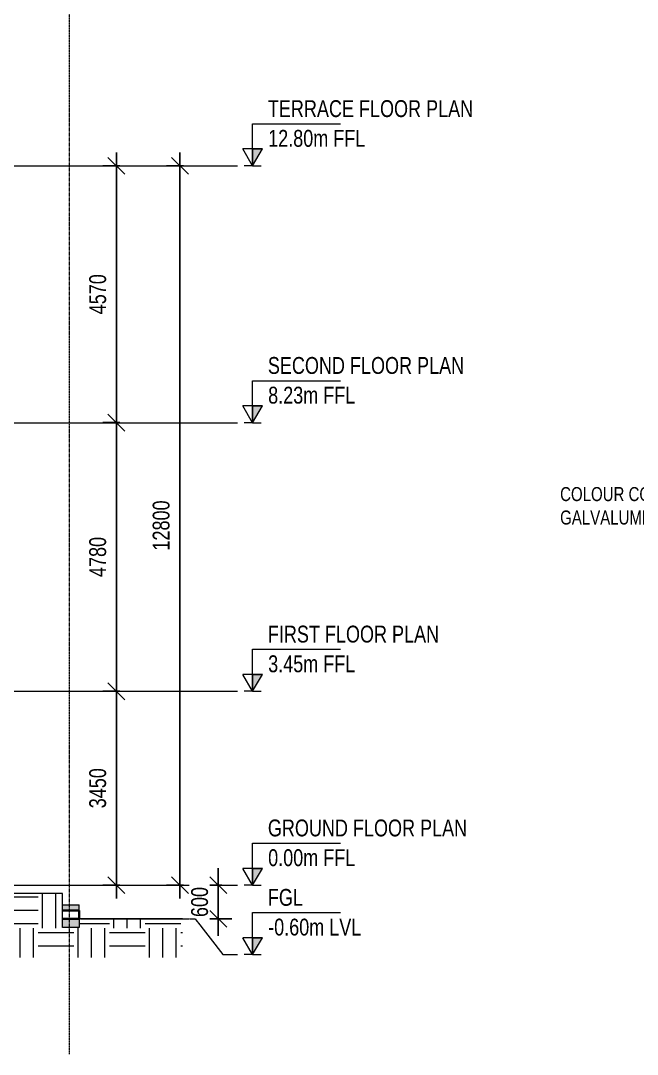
# Model space of a CAD drawing. Header units: millimetres. Extents: x -29259 to 87313, y -139821 to 46728.
# Drawn here: x 14513 to 25495, y -86911 to -68518 of the extents above; entities that cross this region are included whole.
import ezdxf

# ---------------------------------------------------------------- set-up
doc = ezdxf.new("R2010")
doc.units = ezdxf.units.MM
doc.linetypes.add('Centre', pattern=[31.75, 6.35, -4.7625, 15.875, -4.7625])
doc.linetypes.add('Grid Line', pattern=[22.225, 12.7, -3.175, 3.175, -3.175])
for name, color, linetype, lineweight in [('A-ANNO-DIMS', 211, 'Continuous', 9), ('A-DETL-GENF', 92, 'Continuous', 9), ('A-DETL-THIN', 151, 'Continuous', 9), ('A-FLOR', 192, 'Continuous', 9), ('A-FLOR-LEVL', 51, 'Continuous', 9), ('G-ANNO-TEXT', 231, 'Continuous', 9), ('S-COLS', 52, 'Continuous', 18), ('S-GRID', 8, 'Continuous', 9)]:
    doc.layers.add(name, color=color, linetype=linetype, lineweight=lineweight)
doc.styles.add('Century Gothic', font='GOTHIC.TTF', dxfattribs={"width": 0.8, "height": 450})
doc.styles.add('Century Gothic_2', font='GOTHIC.TTF', dxfattribs={"width": 0.8, "height": 300})
doc.dimstyles.new('Diagonal_-_3mm_Century_Gothic', dxfattribs={"dimscale": 304.8, "dimtxt": 313.250481, "dimasz": 0.984252, "dimexe": 0.787402, "dimexo": 0.492126, "dimgap": 0.574147, "dimtad": 1, "dimdec": 0, "dimzin": 0, "dimdsep": 46, "dimtxsty": 'Century Gothic_2', "dimblk1": 'OBLIQUE', "dimblk2": 'OBLIQUE', "dimsah": 1, "dimcen": 0.09, "dimdle": 0.787402, "dimazin": 0, "dimtfac": 1, "dimtdec": 4, "dimtix": 1, "dimtmove": 0, "dimatfit": 3, "dimfxl": 1, "dimtvp": 1, "dimtfill": 1, "dimtolj": 1, "dimtzin": 0, "dimarcsym": 2})

# ---------------------------------------------------------------- blocks, each defined once
blk = doc.blocks.new('Roaster Building_ST_RVT2022_detached_rvt-1-SECTION AA')
at = {"layer": 'S-COLS', "lineweight": 5}
h = blk.add_hatch(color=50, dxfattribs=at)
h.paths.add_polyline_path([(18649, -750), (18949, -750), (18949, -600), (18649, -600), (18649, -725)])
h.paths.add_polyline_path([(18949, -450), (18949, -350), (18649, -350), (18649, -450)])
at = {"layer": 'S-COLS', "color": 7}
for p in [(18649, -350), (18949, -450)]:
    blk.add_line(p, (18949, -350), dxfattribs=at)
blk = doc.blocks.new('Roaster Building_ST_RVT2022 _SST__rvt-1-SECTION AA')
at = {"layer": 'S-COLS', "lineweight": 5}
h = blk.add_hatch(color=50, dxfattribs=at)
h.paths.add_polyline_path([(18949, -750), (18949, -600), (18649, -600), (18649, -750)])
h.paths.add_polyline_path([(18949, -600), (18950, -600), (18949, -521)])
at = {"layer": 'A-FLOR', "color": 90, "lineweight": 35}
for p, q in [((18949, -450), (18649, -450)), ((18949, -600), (18949, -450)), ((18649, -600), (18949, -600))]:
    blk.add_line(p, q, dxfattribs=at)
at = {"layer": 'S-COLS', "color": 7}
blk.add_line((18950, -600), (18950, -450), dxfattribs=at)
blk = doc.blocks.new('Level - M_Level Head - Circle 3-912024-SECTION AA')
at = {"layer": 'A-FLOR-LEVL'}
blk.add_hatch(color=256, dxfattribs=at).paths.add_polyline_path([(22037, 300), (22210, 300), (22037, 0)])
for p, q in [((22037, 747), (23599, 747)), ((22037, 300), (22037, 747)), ((22037, 0), (21864, 300)), ((22037, 300), (21864, 300)), ((22037, 0), (22210, 300)), ((22037, 300), (22210, 300)), ((22037, 0), (22037, 300)), ((22037, 300), (22037, 0)), ((22037, 0), (22210, 300)), ((22210, 300), (22037, 300)), ((22037, 0), (21887, 0)), ((22037, 0), (22187, 0))]:
    blk.add_line(p, q, dxfattribs=at)
blk = doc.blocks.new('_Oblique')
at = {"color": 0, "linetype": 'ByBlock', "lineweight": -2}
blk.add_line((-0.5, -0.5), (0.5, 0.5), dxfattribs=at)
blk = doc.blocks.new('*D812')
at = {"layer": 'A-ANNO-DIMS', "color": 0, "lineweight": -2, "transparency": 16777216}
for p, q in [((16218, -70861), (16218, -75911)), ((16281, -71101), (15978, -71101)), ((16281, -75671), (15978, -75671))]:
    blk.add_line(p, q, dxfattribs=at)
at = {"layer": 'Defpoints', "color": 0, "transparency": 16777216}
for p in [(16431, -71101), (16218, -75671), (16431, -75671)]:
    blk.add_point(p, dxfattribs=at)
at = {"layer": 'A-ANNO-DIMS', "color": 0, "lineweight": -2, "transparency": 16777216, "xscale": 299.9999999999999, "yscale": 299.9999999999999, "zscale": 299.9999999999999}
for p, rotation in [((16218, -71101), 90), ((16218, -75671), 270)]:
    blk.add_blockref('_Oblique', p, dxfattribs=dict(at, rotation=rotation))
at = {"layer": 'A-ANNO-DIMS', "color": 0, "transparency": 16777216, "insert": (15886, -73386), "char_height": 300, "width": 883.07, "attachment_point": 5, "rotation": 90, "style": 'Century Gothic_2', "bg_fill": 3, "box_fill_scale": 1.1, "bg_fill_color": 256, "bg_fill_true_color": 13158600, "bg_fill_transparency": 0}
blk.add_mtext('\\A1;4570', dxfattribs=at)
blk = doc.blocks.new('*D813')
at = {"layer": 'A-ANNO-DIMS', "color": 0, "lineweight": -2, "transparency": 16777216}
for p, q in [((16218, -75431), (16218, -80691)), ((16281, -75671), (15978, -75671)), ((16281, -80451), (15978, -80451))]:
    blk.add_line(p, q, dxfattribs=at)
at = {"layer": 'Defpoints', "color": 0, "transparency": 16777216}
for p in [(16431, -75671), (16218, -80451), (16431, -80451)]:
    blk.add_point(p, dxfattribs=at)
at = {"layer": 'A-ANNO-DIMS', "color": 0, "lineweight": -2, "transparency": 16777216, "xscale": 299.9999999999999, "yscale": 299.9999999999999, "zscale": 299.9999999999999}
for p, rotation in [((16218, -75671), 90), ((16218, -80451), 270)]:
    blk.add_blockref('_Oblique', p, dxfattribs=dict(at, rotation=rotation))
at = {"layer": 'A-ANNO-DIMS', "color": 0, "transparency": 16777216, "insert": (15886, -78061), "char_height": 300, "width": 883.07, "attachment_point": 5, "rotation": 90, "style": 'Century Gothic_2', "bg_fill": 3, "box_fill_scale": 1.1, "bg_fill_color": 256, "bg_fill_true_color": 13158600, "bg_fill_transparency": 0}
blk.add_mtext('\\A1;4780', dxfattribs=at)
blk = doc.blocks.new('*D814')
at = {"layer": 'A-ANNO-DIMS', "color": 0, "lineweight": -2, "transparency": 16777216}
for p, q in [((16218, -80211), (16218, -84141)), ((16281, -80451), (15978, -80451)), ((16281, -83901), (15978, -83901))]:
    blk.add_line(p, q, dxfattribs=at)
at = {"layer": 'Defpoints', "color": 0, "transparency": 16777216}
for p in [(16431, -80451), (16218, -83901), (16431, -83901)]:
    blk.add_point(p, dxfattribs=at)
at = {"layer": 'A-ANNO-DIMS', "color": 0, "lineweight": -2, "transparency": 16777216, "xscale": 299.9999999999999, "yscale": 299.9999999999999, "zscale": 299.9999999999999}
for p, rotation in [((16218, -80451), 90), ((16218, -83901), 270)]:
    blk.add_blockref('_Oblique', p, dxfattribs=dict(at, rotation=rotation))
at = {"layer": 'A-ANNO-DIMS', "color": 0, "transparency": 16777216, "insert": (15886, -82176), "char_height": 300, "width": 883.07, "attachment_point": 5, "rotation": 90, "style": 'Century Gothic_2', "bg_fill": 3, "box_fill_scale": 1.1, "bg_fill_color": 256, "bg_fill_true_color": 13158600, "bg_fill_transparency": 0}
blk.add_mtext('\\A1;3450', dxfattribs=at)
blk = doc.blocks.new('*D815')
at = {"layer": 'A-ANNO-DIMS', "color": 0, "lineweight": -2, "transparency": 16777216}
for p, q in [((17349, -70861), (17349, -84141)), ((17411, -71101), (17109, -71101)), ((17411, -83901), (17109, -83901))]:
    blk.add_line(p, q, dxfattribs=at)
at = {"layer": 'Defpoints', "color": 0, "transparency": 16777216}
for p in [(17561, -71101), (17349, -83901), (17561, -83901)]:
    blk.add_point(p, dxfattribs=at)
at = {"layer": 'A-ANNO-DIMS', "color": 0, "lineweight": -2, "transparency": 16777216, "xscale": 299.9999999999999, "yscale": 299.9999999999999, "zscale": 299.9999999999999}
for p, rotation in [((17349, -71101), 90), ((17349, -83901), 270)]:
    blk.add_blockref('_Oblique', p, dxfattribs=dict(at, rotation=rotation))
at = {"layer": 'A-ANNO-DIMS', "color": 0, "transparency": 16777216, "insert": (17016, -77501), "char_height": 300, "width": 1103.84, "attachment_point": 5, "rotation": 90, "style": 'Century Gothic_2', "bg_fill": 3, "box_fill_scale": 1.1, "bg_fill_color": 256, "bg_fill_true_color": 13158600, "bg_fill_transparency": 0}
blk.add_mtext('\\A1;12800', dxfattribs=at)
blk = doc.blocks.new('*D823')
at = {"layer": 'A-ANNO-DIMS', "color": 0, "lineweight": -2, "transparency": 16777216}
for p, q in [((18033, -83901), (18033, -83601)), ((18095, -83901), (17793, -83901)), ((18033, -83901), (18033, -84501)), ((17544, -84501), (18273, -84501)), ((18033, -84501), (18033, -84801))]:
    blk.add_line(p, q, dxfattribs=at)
at = {"layer": 'Defpoints', "color": 0, "transparency": 16777216}
for p in [(18245, -83901), (17394, -84501), (18033, -84501)]:
    blk.add_point(p, dxfattribs=at)
at = {"layer": 'A-ANNO-DIMS', "color": 0, "lineweight": -2, "transparency": 16777216, "xscale": 299.9999999999999, "yscale": 299.9999999999999, "zscale": 299.9999999999999}
for p, rotation in [((18033, -83901), 270), ((18033, -84501), 90)]:
    blk.add_blockref('_Oblique', p, dxfattribs=dict(at, rotation=rotation))
at = {"layer": 'A-ANNO-DIMS', "color": 0, "transparency": 16777216, "insert": (17701, -84201), "char_height": 300, "width": 662.3, "attachment_point": 5, "rotation": 90, "style": 'Century Gothic_2', "bg_fill": 3, "box_fill_scale": 1.1, "bg_fill_color": 256, "bg_fill_true_color": 13158600, "bg_fill_transparency": 0}
blk.add_mtext('\\A1;600', dxfattribs=at)
blk = doc.blocks.new('Level - M_Level Head - Circle-913975-SECTION AA')
at = {"layer": 'A-FLOR-LEVL'}
blk.add_hatch(color=256, dxfattribs=at).paths.add_polyline_path([(22037, -935), (22210, -935), (22037, -1235)])
for p, q in [((22037, -488), (23599, -488)), ((22037, -935), (22037, -488)), ((22037, -1235), (21864, -935)), ((22037, -935), (21864, -935)), ((22037, -1235), (22210, -935)), ((22037, -935), (22210, -935)), ((22037, -1235), (22037, -935)), ((22037, -935), (22037, -1235)), ((22037, -1235), (22210, -935)), ((22210, -935), (22037, -935)), ((22037, -1235), (21887, -1235)), ((22037, -1235), (22187, -1235))]:
    blk.add_line(p, q, dxfattribs=at)

msp = doc.modelspace()

# ---------------------------------------------------------------- hatches: boundary and pattern name
at = {"layer": 'A-DETL-GENF'}
h = msp.add_hatch(dxfattribs=at)
h.set_pattern_fill('FP_6', color=55, style=0, pattern_type=2)
h.set_pattern_definition([(0, (5297.8, -76966.47), (635, 635), [635, -635]), (0, (5297.8, -76728.34), (635, 635), [635, -635]), (0, (5297.8, -76490.2), (635, 635), [635, -635]), (90, (5377.2, -76410.84), (-635, 635), [635, -635]), (90, (5615.3, -76410.84), (-635, 635), [635, -635]), (90, (5853.45, -76410.84), (-635, 635), [635, -635])])
h.paths.add_polyline_path([(13753.7, -85185.9), (17393.9, -85185.9), (17393.9, -84501.5), (15556.4, -84501.5), (15556.4, -84651.5), (15256.4, -84651.5), (15256.4, -84051.5), (10907.1, -84051.5), (10907.1, -84501.5), (10607.1, -84501.5), (10607.1, -84051.5), (-3092.9, -84051.5), (-3092.9, -84501.5), (-3492.9, -84501.5), (-3492.9, -84101.5), (-6205.4, -84101.5), (-6205.4, -85185.9), (13008.1, -85185.9)])
h.paths.add_polyline_path([(2570.7, -84626.5), (2457.1, -84626.5), (2457.1, -84176.5), (2757.1, -84176.5), (2757.1, -84626.5)])

# ---------------------------------------------------------------- linework, layer by layer
at = {"layer": 'A-DETL-THIN'}
for p, q in [((15256.4, -84051.5), (10907.1, -84051.5)), ((15256.4, -84651.5), (15256.4, -84051.5)), ((17393.9, -84501.5), (15556.4, -84501.5)), ((15556.4, -84501.5), (15556.4, -84651.5)), ((15556.4, -84651.5), (15256.4, -84651.5))]:
    msp.add_line(p, q, dxfattribs=at)
at = {"layer": 'A-FLOR-LEVL', "linetype": 'Centre'}
for p, q in [((-6606.3, -71101.5), (18373.6, -71101.5)), ((-6606.3, -75671.5), (18373.6, -75671.5)), ((-6606.3, -80451.5), (18373.6, -80451.5)), ((-6606.3, -83901.5), (18373.6, -83901.5))]:
    msp.add_line(p, q, dxfattribs=at)
at = {"layer": 'A-FLOR-LEVL'}
msp.add_line((18115.7, -85136.5), (18373.6, -85136.5), dxfattribs=at)
at = {"layer": 'S-GRID', "linetype": 'Grid Line'}
msp.add_line((15381.4, -86911), (15381.4, -58142.7), dxfattribs=at)

# ---------------------------------------------------------------- block references
at = {"lineweight": 5}
for name in ['Roaster Building_ST_RVT2022 _SST__rvt-1-SECTION AA', 'Roaster Building_ST_RVT2022_detached_rvt-1-SECTION AA']:
    msp.add_blockref(name, (-3392.9, -83901.5), dxfattribs=at)
at = {"layer": 'A-FLOR-LEVL'}
for name, p in [('Level - M_Level Head - Circle 3-912024-SECTION AA', (-3392.9, -71101.5)), ('Level - M_Level Head - Circle 3-912024-SECTION AA', (-3392.9, -75671.5)), ('Level - M_Level Head - Circle 3-912024-SECTION AA', (-3392.9, -80451.5)), ('Level - M_Level Head - Circle 3-912024-SECTION AA', (-3392.9, -83901.5)), ('Level - M_Level Head - Circle-913975-SECTION AA', (-3392.9, -83901.5))]:
    msp.add_blockref(name, p, dxfattribs=at)

# ---------------------------------------------------------------- texts
at = {"layer": 'A-FLOR-LEVL', "char_height": 300, "attachment_point": 1, "style": 'Century Gothic'}
for s, insert, width in [('TERRACE FLOOR PLAN', (18915.4, -69933.1), 4341.939), ('12.80m FFL', (18920.6, -70461.8), 2103.628), ('SECOND FLOOR PLAN', (18915.4, -74503.1), 4341.939), ('8.23m FFL', (18920.6, -75031.8), 1879.155), ('FIRST FLOOR PLAN', (18915.4, -79283.1), 3540.252), ('3.45m FFL', (18920.6, -79811.8), 1879.155), ('GROUND FLOOR PLAN', (18915.4, -82733.1), 4457.382), ('0.00m FFL', (18920.6, -83261.8), 1879.155), ('FGL', (18915.4, -83968.1), 750.379), ('-0.60m LVL', (18920.6, -84496.8), 2097.214)]:
    msp.add_mtext(s, dxfattribs=dict(at, insert=insert, width=width))
at = {"layer": 'G-ANNO-TEXT', "color": 7, "char_height": 250, "attachment_point": 1, "style": 'Century Gothic_2'}
for s, insert, width in [('COLOUR COATED ', (24120.4, -76817.2), 3027.172), ('GALVALUME SHEET', (24120.4, -77233.9), 3033.586)]:
    msp.add_mtext(s, dxfattribs=dict(at, insert=insert, width=width))

# ---------------------------------------------------------------- next in the draw order: dimensions: what is measured, and where the dimension line sits
at = {"layer": 'A-ANNO-DIMS'}
for base, p1, p2, override, picture, middle in [((16218.5, -75671.5), (16430.6, -71101.5), (16430.6, -75671.5), {"dimpost": '<>', "dimfxl": 4570}, '*D812', (15885.9, -73386.5)), ((17348.7, -83901.5), (17560.8, -71101.5), (17560.8, -83901.5), {"dimpost": '<>', "dimfxl": 12800}, '*D815', (17016.2, -77501.5))]:
    dim = msp.add_linear_dim(base=base, p1=p1, p2=p2, angle=90, dimstyle='Diagonal_-_3mm_Century_Gothic', override=override, dxfattribs=at)
    dim.commit()
    dim.dimension.update_dxf_attribs({"geometry": picture, "text_midpoint": middle})

# ---------------------------------------------------------------- next in the draw order: dimensions: what is measured, and where the dimension line sits
for base, p1, p2, override, picture, middle in [((16218.5, -80451.5), (16430.6, -75671.5), (16430.6, -80451.5), {"dimpost": '<>', "dimfxl": 4780}, '*D813', (15885.9, -78061.5)), ((18033.4, -84501.5), (18245.5, -83901.5), (17393.9, -84501.5), {"dimpost": '<>', "dimfxl": 1041.730395}, '*D823', (17700.8, -84201.5))]:
    dim = msp.add_linear_dim(base=base, p1=p1, p2=p2, angle=90, dimstyle='Diagonal_-_3mm_Century_Gothic', override=override, dxfattribs=at)
    dim.commit()
    dim.dimension.update_dxf_attribs({"geometry": picture, "text_midpoint": middle})

# ---------------------------------------------------------------- next in the draw order: linework, layer by layer
at = {"layer": 'A-FLOR-LEVL', "linetype": 'Centre'}
msp.add_line((15576.7, -84501.5), (17620.2, -84501.5), dxfattribs=at)
at = {"layer": 'A-FLOR-LEVL'}
msp.add_line((17620.2, -84501.5), (18115.7, -85136.5), dxfattribs=at)

# ---------------------------------------------------------------- next in the draw order: dimensions: what is measured, and where the dimension line sits
at = {"layer": 'A-ANNO-DIMS'}
dim = msp.add_linear_dim(base=(16218.5, -83901.5), p1=(16430.6, -80451.5), p2=(16430.6, -83901.5), angle=90, dimstyle='Diagonal_-_3mm_Century_Gothic', override={"dimpost": '<>', "dimfxl": 3450}, dxfattribs=at)
dim.commit()
dim.dimension.update_dxf_attribs({"geometry": '*D814', "text_midpoint": (15885.9, -82176.5)})

doc.saveas('drawing.dxf')
